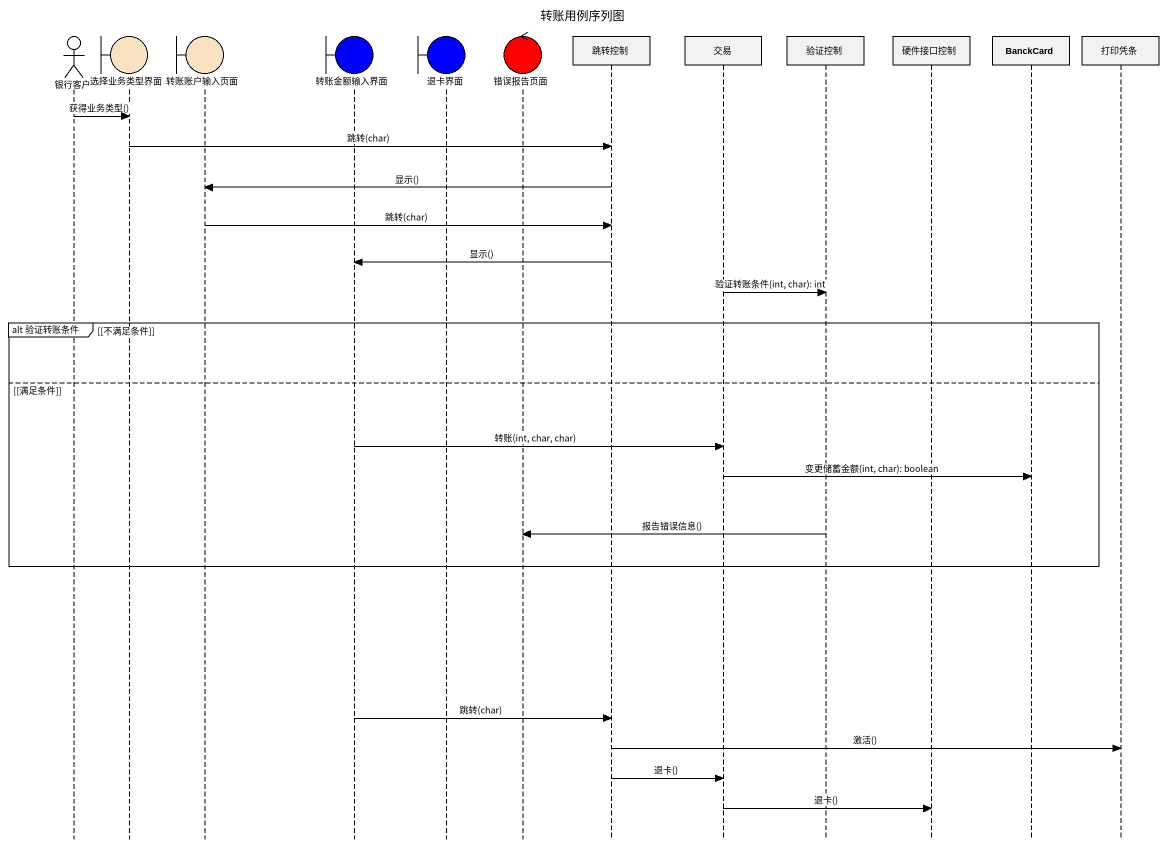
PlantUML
@startuml
title 转账用例序列图
hide footbox
actor 银行客户
boundary 选择业务类型界面 #F8E2C1
boundary 转账账户输入页面 #F8E2C1
boundary 转账金额输入界面 #0000FF
boundary 退卡界面 #0000FF
control 错误报告页面 #FF0000
participant 跳转控制
participant 交易
participant 验证控制
participant 硬件接口控制
participant BanckCard
participant 打印凭条

银行客户 -> 选择业务类型界面 : 获得业务类型()
选择业务类型界面 -> 跳转控制 : 跳转(char)
跳转控制 -> 转账账户输入页面 : 显示()
转账账户输入页面 -> 跳转控制 : 跳转(char)
跳转控制 -> 转账金额输入界面 : 显示()
交易 -> 验证控制 : 验证转账条件(int, char): int
group alt 验证转账条件 [[不满足条件]]
else [满足条件]
  转账金额输入界面 -> 交易 : 转账(int, char, char)
  交易 -> BanckCard : 变更储蓄金额(int, char): boolean
  验证控制 -> 错误报告页面 : 报告错误信息()
end
转账金额输入界面 -> 跳转控制 : 跳转(char)
跳转控制 -> 打印凭条 : 激活()
跳转控制 -> 交易 : 退卡()
交易 -> 硬件接口控制 : 退卡()
@enduml
